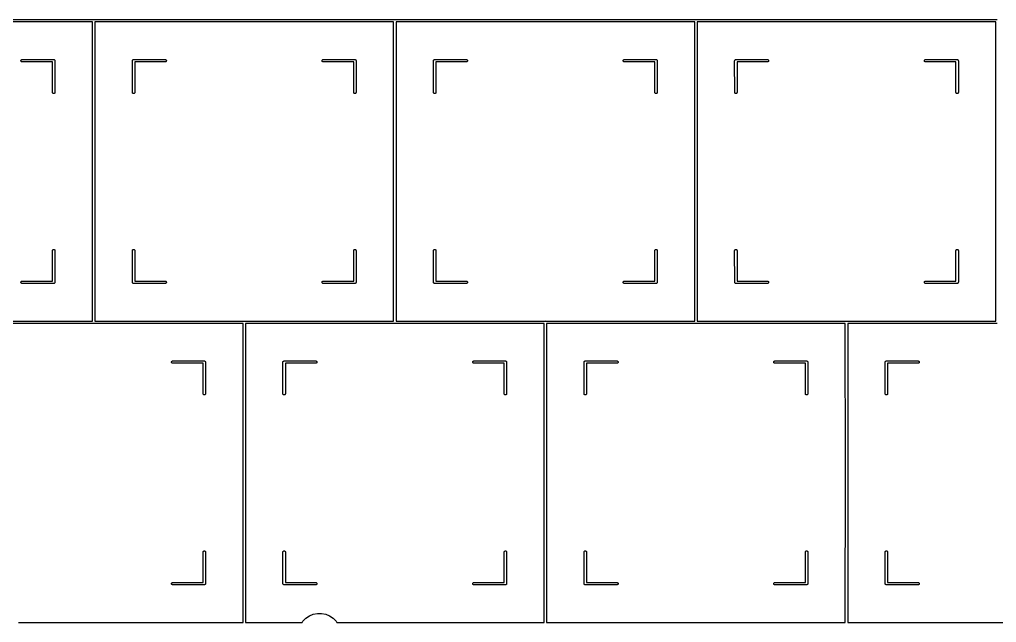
# Model space of a CAD drawing. Extents: x 20 to 332, y -115 to -16.
# Drawn here: x 91.5 to 153.3, y -58 to -19.9 of the extents above; entities that cross this region are included whole.
import ezdxf

# ---------------------------------------------------------------- set-up
doc = ezdxf.new("R2010")
doc.units = 0
doc.layers.add('BLACK', color=7, linetype='CONTINUOUS')

msp = doc.modelspace()

# ---------------------------------------------------------------- linework, layer by layer
at = {"layer": 'BLACK', "linetype": 'CONTINUOUS'}
for p, q in [((77.1562, -19.9217), (96.1988, -19.9217)), ((96.1275, -20.0717), (77.2275, -20.0717)), ((96.1275, -38.9717), (96.1275, -20.0717)), ((96.1988, -19.9217), (96.2025, -19.9213)), ((96.2025, -19.9213), (96.2062, -19.9217)), ((96.2062, -19.9217), (115.249, -19.9217)), ((115.177, -20.0717), (96.2775, -20.0717)), ((96.2775, -20.0717), (96.2775, -38.9717)), ((115.177, -38.9717), (115.177, -20.0717)), ((115.249, -19.9217), (115.252, -19.9213)), ((115.252, -19.9213), (115.256, -19.9217)), ((115.256, -19.9217), (134.299, -19.9217)), ((134.227, -20.0717), (115.328, -20.0717)), ((115.328, -20.0717), (115.328, -38.9717)), ((134.227, -38.9717), (134.227, -20.0717)), ((134.299, -19.9217), (134.302, -19.9213)), ((134.302, -19.9213), (134.306, -19.9217)), ((134.306, -19.9217), (153.349, -19.9217)), ((153.278, -20.0717), (134.377, -20.0717)), ((134.377, -20.0717), (134.377, -38.9717)), ((153.278, -38.9717), (153.278, -20.0717)), ((91.6021, -22.5217), (91.6036, -22.507)), ((91.6036, -22.5364), (91.6021, -22.5217)), ((91.6036, -22.507), (91.6079, -22.4928)), ((91.6079, -22.5505), (91.6036, -22.5364)), ((91.6079, -22.4928), (91.6148, -22.4798)), ((91.6148, -22.5635), (91.6079, -22.5505)), ((91.6148, -22.4798), (91.6242, -22.4684)), ((91.6242, -22.5749), (91.6148, -22.5635)), ((91.6242, -22.4684), (91.6356, -22.459)), ((91.6356, -22.5843), (91.6242, -22.5749)), ((91.6356, -22.459), (91.6487, -22.452)), ((91.6487, -22.5913), (91.6356, -22.5843)), ((91.6487, -22.452), (91.6628, -22.4477)), ((91.6628, -22.5956), (91.6487, -22.5913)), ((91.6628, -22.4477), (91.6738, -22.4467)), ((91.6738, -22.5967), (91.6628, -22.5956)), ((91.6738, -22.4467), (93.6738, -22.4467)), ((93.6025, -22.5967), (91.6738, -22.5967)), ((93.6025, -24.5253), (93.6025, -22.5967)), ((93.6738, -22.4467), (93.6775, -22.4463)), ((93.6775, -22.4463), (93.6812, -22.4467)), ((93.6812, -22.4467), (93.6922, -22.4477)), ((93.6922, -22.4477), (93.7063, -22.452)), ((93.7063, -22.452), (93.7194, -22.459)), ((93.7194, -22.459), (93.7308, -22.4684)), ((93.7308, -22.4684), (93.7402, -22.4798)), ((93.7402, -22.4798), (93.7471, -22.4928)), ((93.7471, -22.4928), (93.7514, -22.507)), ((93.7514, -22.507), (93.7529, -22.5217)), ((93.7529, -22.5217), (93.7525, -22.5253)), ((93.7525, -22.5253), (93.7525, -24.5253)), ((98.6521, -22.5217), (98.6536, -22.507)), ((98.6525, -22.5253), (98.6521, -22.5217)), ((98.6525, -24.5253), (98.6525, -22.5253)), ((98.6536, -22.507), (98.6579, -22.4928)), ((98.6579, -22.4928), (98.6648, -22.4798)), ((98.6648, -22.4798), (98.6742, -22.4684)), ((98.6742, -22.4684), (98.6856, -22.459)), ((98.6856, -22.459), (98.6987, -22.452)), ((98.6987, -22.452), (98.7128, -22.4477)), ((98.7128, -22.4477), (98.7238, -22.4467)), ((98.7238, -22.4467), (98.7275, -22.4463)), ((98.7275, -22.4463), (98.7312, -22.4467)), ((98.7312, -22.4467), (100.731, -22.4467)), ((100.731, -22.5967), (98.8025, -22.5967)), ((98.8025, -22.5967), (98.8025, -24.5253)), ((100.731, -22.4467), (100.742, -22.4477)), ((100.742, -22.5956), (100.731, -22.5967)), ((100.742, -22.4477), (100.756, -22.452)), ((100.756, -22.5913), (100.742, -22.5956)), ((100.756, -22.452), (100.769, -22.459)), ((100.769, -22.5843), (100.756, -22.5913)), ((100.769, -22.459), (100.781, -22.4684)), ((100.781, -22.5749), (100.769, -22.5843)), ((100.781, -22.4684), (100.79, -22.4798)), ((100.79, -22.5635), (100.781, -22.5749)), ((100.79, -22.4798), (100.797, -22.4928)), ((100.797, -22.5505), (100.79, -22.5635)), ((100.797, -22.4928), (100.801, -22.507)), ((100.801, -22.5364), (100.797, -22.5505)), ((100.801, -22.507), (100.803, -22.5217)), ((100.803, -22.5217), (100.801, -22.5364)), ((110.652, -22.5217), (110.654, -22.507)), ((110.654, -22.5364), (110.652, -22.5217)), ((110.654, -22.507), (110.658, -22.4928)), ((110.658, -22.5505), (110.654, -22.5364)), ((110.658, -22.4928), (110.665, -22.4798)), ((110.665, -22.5635), (110.658, -22.5505)), ((110.665, -22.4798), (110.674, -22.4684)), ((110.674, -22.5749), (110.665, -22.5635)), ((110.674, -22.4684), (110.686, -22.459)), ((110.686, -22.5843), (110.674, -22.5749)), ((110.686, -22.459), (110.699, -22.452)), ((110.699, -22.5913), (110.686, -22.5843)), ((110.699, -22.452), (110.713, -22.4477)), ((110.713, -22.5956), (110.699, -22.5913)), ((110.713, -22.4477), (110.724, -22.4467)), ((110.724, -22.5967), (110.713, -22.5956)), ((110.724, -22.4467), (112.724, -22.4467)), ((112.652, -22.5967), (110.724, -22.5967)), ((112.653, -24.5253), (112.652, -22.5967)), ((112.724, -22.4467), (112.727, -22.4463)), ((112.727, -22.4463), (112.731, -22.4467)), ((112.731, -22.4467), (112.742, -22.4477)), ((112.742, -22.4477), (112.756, -22.452)), ((112.756, -22.452), (112.769, -22.459)), ((112.769, -22.459), (112.781, -22.4684)), ((112.781, -22.4684), (112.79, -22.4798)), ((112.79, -22.4798), (112.797, -22.4928)), ((112.797, -22.4928), (112.801, -22.507)), ((112.801, -22.507), (112.803, -22.5217)), ((112.803, -22.5217), (112.802, -22.5253)), ((112.802, -22.5253), (112.802, -24.5253)), ((117.702, -22.5217), (117.704, -22.507)), ((117.703, -22.5253), (117.702, -22.5217)), ((117.703, -24.5253), (117.703, -22.5253)), ((117.704, -22.507), (117.708, -22.4928)), ((117.708, -22.4928), (117.715, -22.4798)), ((117.715, -22.4798), (117.724, -22.4684)), ((117.724, -22.4684), (117.736, -22.459)), ((117.736, -22.459), (117.749, -22.452)), ((117.749, -22.452), (117.763, -22.4477)), ((117.763, -22.4477), (117.774, -22.4467)), ((117.774, -22.4467), (117.777, -22.4463)), ((117.777, -22.4463), (117.781, -22.4467)), ((117.781, -22.4467), (119.781, -22.4467)), ((119.781, -22.5967), (117.852, -22.5967)), ((117.852, -22.5967), (117.852, -24.5253)), ((119.781, -22.4467), (119.792, -22.4477)), ((119.792, -22.5956), (119.781, -22.5967)), ((119.792, -22.4477), (119.806, -22.452)), ((119.806, -22.5913), (119.792, -22.5956)), ((119.806, -22.452), (119.819, -22.459)), ((119.819, -22.5843), (119.806, -22.5913)), ((119.819, -22.459), (119.831, -22.4684)), ((119.831, -22.5749), (119.819, -22.5843)), ((119.831, -22.4684), (119.84, -22.4798)), ((119.84, -22.5635), (119.831, -22.5749)), ((119.84, -22.4798), (119.847, -22.4928)), ((119.847, -22.5505), (119.84, -22.5635)), ((119.847, -22.4928), (119.851, -22.507)), ((119.851, -22.5364), (119.847, -22.5505)), ((119.851, -22.507), (119.853, -22.5217)), ((119.853, -22.5217), (119.851, -22.5364)), ((129.702, -22.5217), (129.704, -22.507)), ((129.704, -22.5364), (129.702, -22.5217)), ((129.704, -22.507), (129.708, -22.4928)), ((129.708, -22.5505), (129.704, -22.5364)), ((129.708, -22.4928), (129.715, -22.4798)), ((129.715, -22.5635), (129.708, -22.5505)), ((129.715, -22.4798), (129.724, -22.4684)), ((129.724, -22.5749), (129.715, -22.5635)), ((129.724, -22.4684), (129.736, -22.459)), ((129.736, -22.5843), (129.724, -22.5749)), ((129.736, -22.459), (129.749, -22.452)), ((129.749, -22.5913), (129.736, -22.5843)), ((129.749, -22.452), (129.763, -22.4477)), ((129.763, -22.5956), (129.749, -22.5913)), ((129.763, -22.4477), (129.774, -22.4467)), ((129.774, -22.5967), (129.763, -22.5956)), ((129.774, -22.4467), (131.774, -22.4467)), ((131.702, -22.5967), (129.774, -22.5967)), ((131.703, -24.5253), (131.702, -22.5967)), ((131.774, -22.4467), (131.778, -22.4463)), ((131.778, -22.4463), (131.781, -22.4467)), ((131.781, -22.4467), (131.792, -22.4477)), ((131.792, -22.4477), (131.806, -22.452)), ((131.806, -22.452), (131.819, -22.459)), ((131.819, -22.459), (131.831, -22.4684)), ((131.831, -22.4684), (131.84, -22.4798)), ((131.84, -22.4798), (131.847, -22.4928)), ((131.847, -22.4928), (131.851, -22.507)), ((131.851, -22.507), (131.853, -22.5217)), ((131.853, -22.5217), (131.852, -22.5253)), ((131.852, -22.5253), (131.852, -24.5253)), ((136.752, -22.5217), (136.754, -22.507)), ((136.752, -22.5253), (136.752, -22.5217)), ((136.753, -24.5253), (136.752, -22.5253)), ((136.754, -22.507), (136.758, -22.4928)), ((136.758, -22.4928), (136.765, -22.4798)), ((136.765, -22.4798), (136.774, -22.4684)), ((136.774, -22.4684), (136.786, -22.459)), ((136.786, -22.459), (136.799, -22.452)), ((136.799, -22.452), (136.813, -22.4477)), ((136.813, -22.4477), (136.824, -22.4467)), ((136.824, -22.4467), (136.827, -22.4463)), ((136.827, -22.4463), (136.831, -22.4467)), ((136.831, -22.4467), (138.831, -22.4467)), ((138.831, -22.5967), (136.903, -22.5967)), ((136.903, -22.5967), (136.903, -24.5253)), ((138.831, -22.4467), (138.842, -22.4477)), ((138.842, -22.5956), (138.831, -22.5967)), ((138.842, -22.4477), (138.856, -22.452)), ((138.856, -22.5913), (138.842, -22.5956)), ((138.856, -22.452), (138.869, -22.459)), ((138.869, -22.5843), (138.856, -22.5913)), ((138.869, -22.459), (138.881, -22.4684)), ((138.881, -22.5749), (138.869, -22.5843)), ((138.881, -22.4684), (138.89, -22.4798)), ((138.89, -22.5635), (138.881, -22.5749)), ((138.89, -22.4798), (138.897, -22.4928)), ((138.897, -22.5505), (138.89, -22.5635)), ((138.897, -22.4928), (138.901, -22.507)), ((138.901, -22.5364), (138.897, -22.5505)), ((138.901, -22.507), (138.903, -22.5217)), ((138.903, -22.5217), (138.901, -22.5364)), ((148.752, -22.5217), (148.754, -22.507)), ((148.754, -22.5364), (148.752, -22.5217)), ((148.754, -22.507), (148.758, -22.4928)), ((148.758, -22.5505), (148.754, -22.5364)), ((148.758, -22.4928), (148.765, -22.4798)), ((148.765, -22.5635), (148.758, -22.5505)), ((148.765, -22.4798), (148.774, -22.4684)), ((148.774, -22.5749), (148.765, -22.5635)), ((148.774, -22.4684), (148.786, -22.459)), ((148.786, -22.5843), (148.774, -22.5749)), ((148.786, -22.459), (148.799, -22.452)), ((148.799, -22.5913), (148.786, -22.5843)), ((148.799, -22.452), (148.813, -22.4477)), ((148.813, -22.5956), (148.799, -22.5913)), ((148.813, -22.4477), (148.824, -22.4467)), ((148.824, -22.5967), (148.813, -22.5956)), ((148.824, -22.4467), (150.824, -22.4467)), ((150.752, -22.5967), (148.824, -22.5967)), ((150.753, -24.5253), (150.752, -22.5967)), ((150.824, -22.4467), (150.827, -22.4463)), ((150.827, -22.4463), (150.831, -22.4467)), ((150.831, -22.4467), (150.842, -22.4477)), ((150.842, -22.4477), (150.856, -22.452)), ((150.856, -22.452), (150.869, -22.459)), ((150.869, -22.459), (150.881, -22.4684)), ((150.881, -22.4684), (150.89, -22.4798)), ((150.89, -22.4798), (150.897, -22.4928)), ((150.897, -22.4928), (150.901, -22.507)), ((150.901, -22.507), (150.903, -22.5217)), ((150.903, -22.5217), (150.903, -22.5253)), ((150.903, -22.5253), (150.903, -24.5253)), ((93.6036, -24.5364), (93.6025, -24.5253)), ((93.6079, -24.5505), (93.6036, -24.5364)), ((93.6148, -24.5635), (93.6079, -24.5505)), ((93.6242, -24.5749), (93.6148, -24.5635)), ((93.6356, -24.5843), (93.6242, -24.5749)), ((93.6487, -24.5913), (93.6356, -24.5843)), ((93.6628, -24.5956), (93.6487, -24.5913)), ((93.6775, -24.597), (93.6628, -24.5956)), ((93.6922, -24.5956), (93.6775, -24.597)), ((93.7063, -24.5913), (93.6922, -24.5956)), ((93.7194, -24.5843), (93.7063, -24.5913)), ((93.7308, -24.5749), (93.7194, -24.5843)), ((93.7402, -24.5635), (93.7308, -24.5749)), ((93.7471, -24.5505), (93.7402, -24.5635)), ((93.7514, -24.5364), (93.7471, -24.5505)), ((93.7525, -24.5253), (93.7514, -24.5364)), ((98.6536, -24.5364), (98.6525, -24.5253)), ((98.6579, -24.5505), (98.6536, -24.5364)), ((98.6648, -24.5635), (98.6579, -24.5505)), ((98.6742, -24.5749), (98.6648, -24.5635)), ((98.6856, -24.5843), (98.6742, -24.5749)), ((98.6987, -24.5913), (98.6856, -24.5843)), ((98.7128, -24.5956), (98.6987, -24.5913)), ((98.7275, -24.597), (98.7128, -24.5956)), ((98.7422, -24.5956), (98.7275, -24.597)), ((98.7563, -24.5913), (98.7422, -24.5956)), ((98.7694, -24.5843), (98.7563, -24.5913)), ((98.7808, -24.5749), (98.7694, -24.5843)), ((98.7902, -24.5635), (98.7808, -24.5749)), ((98.7971, -24.5505), (98.7902, -24.5635)), ((98.8014, -24.5364), (98.7971, -24.5505)), ((98.8025, -24.5253), (98.8014, -24.5364)), ((112.654, -24.5364), (112.653, -24.5253)), ((112.658, -24.5505), (112.654, -24.5364)), ((112.665, -24.5635), (112.658, -24.5505)), ((112.674, -24.5749), (112.665, -24.5635)), ((112.686, -24.5843), (112.674, -24.5749)), ((112.699, -24.5913), (112.686, -24.5843)), ((112.713, -24.5956), (112.699, -24.5913)), ((112.727, -24.597), (112.713, -24.5956)), ((112.742, -24.5956), (112.727, -24.597)), ((112.756, -24.5913), (112.742, -24.5956)), ((112.769, -24.5843), (112.756, -24.5913)), ((112.781, -24.5749), (112.769, -24.5843)), ((112.79, -24.5635), (112.781, -24.5749)), ((112.797, -24.5505), (112.79, -24.5635)), ((112.801, -24.5364), (112.797, -24.5505)), ((112.802, -24.5253), (112.801, -24.5364)), ((117.704, -24.5364), (117.703, -24.5253)), ((117.708, -24.5505), (117.704, -24.5364)), ((117.715, -24.5635), (117.708, -24.5505)), ((117.724, -24.5749), (117.715, -24.5635)), ((117.736, -24.5843), (117.724, -24.5749)), ((117.749, -24.5913), (117.736, -24.5843)), ((117.763, -24.5956), (117.749, -24.5913)), ((117.777, -24.597), (117.763, -24.5956)), ((117.792, -24.5956), (117.777, -24.597)), ((117.806, -24.5913), (117.792, -24.5956)), ((117.819, -24.5843), (117.806, -24.5913)), ((117.831, -24.5749), (117.819, -24.5843)), ((117.84, -24.5635), (117.831, -24.5749)), ((117.847, -24.5505), (117.84, -24.5635)), ((117.851, -24.5364), (117.847, -24.5505)), ((117.852, -24.5253), (117.851, -24.5364)), ((131.704, -24.5364), (131.703, -24.5253)), ((131.708, -24.5505), (131.704, -24.5364)), ((131.715, -24.5635), (131.708, -24.5505)), ((131.724, -24.5749), (131.715, -24.5635)), ((131.736, -24.5843), (131.724, -24.5749)), ((131.749, -24.5913), (131.736, -24.5843)), ((131.763, -24.5956), (131.749, -24.5913)), ((131.778, -24.597), (131.763, -24.5956)), ((131.792, -24.5956), (131.778, -24.597)), ((131.806, -24.5913), (131.792, -24.5956)), ((131.819, -24.5843), (131.806, -24.5913)), ((131.831, -24.5749), (131.819, -24.5843)), ((131.84, -24.5635), (131.831, -24.5749)), ((131.847, -24.5505), (131.84, -24.5635)), ((131.851, -24.5364), (131.847, -24.5505)), ((131.852, -24.5253), (131.851, -24.5364)), ((136.754, -24.5364), (136.753, -24.5253)), ((136.758, -24.5505), (136.754, -24.5364)), ((136.765, -24.5635), (136.758, -24.5505)), ((136.774, -24.5749), (136.765, -24.5635)), ((136.786, -24.5843), (136.774, -24.5749)), ((136.799, -24.5913), (136.786, -24.5843)), ((136.813, -24.5956), (136.799, -24.5913)), ((136.827, -24.597), (136.813, -24.5956)), ((136.842, -24.5956), (136.827, -24.597)), ((136.856, -24.5913), (136.842, -24.5956)), ((136.869, -24.5843), (136.856, -24.5913)), ((136.881, -24.5749), (136.869, -24.5843)), ((136.89, -24.5635), (136.881, -24.5749)), ((136.897, -24.5505), (136.89, -24.5635)), ((136.901, -24.5364), (136.897, -24.5505)), ((136.903, -24.5253), (136.901, -24.5364)), ((150.754, -24.5364), (150.753, -24.5253)), ((150.758, -24.5505), (150.754, -24.5364)), ((150.765, -24.5635), (150.758, -24.5505)), ((150.774, -24.5749), (150.765, -24.5635)), ((150.786, -24.5843), (150.774, -24.5749)), ((150.799, -24.5913), (150.786, -24.5843)), ((150.813, -24.5956), (150.799, -24.5913)), ((150.827, -24.597), (150.813, -24.5956)), ((150.842, -24.5956), (150.827, -24.597)), ((150.856, -24.5913), (150.842, -24.5956)), ((150.869, -24.5843), (150.856, -24.5913)), ((150.881, -24.5749), (150.869, -24.5843)), ((150.89, -24.5635), (150.881, -24.5749)), ((150.897, -24.5505), (150.89, -24.5635)), ((150.901, -24.5364), (150.897, -24.5505)), ((150.903, -24.5253), (150.901, -24.5364)), ((93.6025, -34.518), (93.6036, -34.507)), ((93.6025, -36.4467), (93.6025, -34.518)), ((93.6036, -34.507), (93.6079, -34.4928)), ((93.6079, -34.4928), (93.6148, -34.4798)), ((93.6148, -34.4798), (93.6242, -34.4684)), ((93.6242, -34.4684), (93.6356, -34.459)), ((93.6356, -34.459), (93.6487, -34.452)), ((93.6487, -34.452), (93.6628, -34.4477)), ((93.6628, -34.4477), (93.6775, -34.4463)), ((93.6775, -34.4463), (93.6922, -34.4477)), ((93.6922, -34.4477), (93.7063, -34.452)), ((93.7063, -34.452), (93.7194, -34.459)), ((93.7194, -34.459), (93.7308, -34.4684)), ((93.7308, -34.4684), (93.7402, -34.4798)), ((93.7402, -34.4798), (93.7471, -34.4928)), ((93.7471, -34.4928), (93.7514, -34.507)), ((93.7514, -34.507), (93.7525, -34.518)), ((93.7525, -34.518), (93.7525, -36.518)), ((98.6525, -34.518), (98.6536, -34.507)), ((98.6525, -36.518), (98.6525, -34.518)), ((98.6536, -34.507), (98.6579, -34.4928)), ((98.6579, -34.4928), (98.6648, -34.4798)), ((98.6648, -34.4798), (98.6742, -34.4684)), ((98.6742, -34.4684), (98.6856, -34.459)), ((98.6856, -34.459), (98.6987, -34.452)), ((98.6987, -34.452), (98.7128, -34.4477)), ((98.7128, -34.4477), (98.7275, -34.4463)), ((98.7275, -34.4463), (98.7422, -34.4477)), ((98.7422, -34.4477), (98.7563, -34.452)), ((98.7563, -34.452), (98.7694, -34.459)), ((98.7694, -34.459), (98.7808, -34.4684)), ((98.7808, -34.4684), (98.7902, -34.4798)), ((98.7902, -34.4798), (98.7971, -34.4928)), ((98.7971, -34.4928), (98.8014, -34.507)), ((98.8014, -34.507), (98.8025, -34.518)), ((98.8025, -34.518), (98.8025, -36.4467)), ((112.652, -36.4467), (112.653, -34.518)), ((112.653, -34.518), (112.654, -34.507)), ((112.654, -34.507), (112.658, -34.4928)), ((112.658, -34.4928), (112.665, -34.4798)), ((112.665, -34.4798), (112.674, -34.4684)), ((112.674, -34.4684), (112.686, -34.459)), ((112.686, -34.459), (112.699, -34.452)), ((112.699, -34.452), (112.713, -34.4477)), ((112.713, -34.4477), (112.727, -34.4463)), ((112.727, -34.4463), (112.742, -34.4477)), ((112.742, -34.4477), (112.756, -34.452)), ((112.756, -34.452), (112.769, -34.459)), ((112.769, -34.459), (112.781, -34.4684)), ((112.781, -34.4684), (112.79, -34.4798)), ((112.79, -34.4798), (112.797, -34.4928)), ((112.797, -34.4928), (112.801, -34.507)), ((112.801, -34.507), (112.802, -34.518)), ((112.802, -34.518), (112.802, -36.518)), ((117.703, -34.518), (117.704, -34.507)), ((117.703, -36.518), (117.703, -34.518)), ((117.704, -34.507), (117.708, -34.4928)), ((117.708, -34.4928), (117.715, -34.4798)), ((117.715, -34.4798), (117.724, -34.4684)), ((117.724, -34.4684), (117.736, -34.459)), ((117.736, -34.459), (117.749, -34.452)), ((117.749, -34.452), (117.763, -34.4477)), ((117.763, -34.4477), (117.777, -34.4463)), ((117.777, -34.4463), (117.792, -34.4477)), ((117.792, -34.4477), (117.806, -34.452)), ((117.806, -34.452), (117.819, -34.459)), ((117.819, -34.459), (117.831, -34.4684)), ((117.831, -34.4684), (117.84, -34.4798)), ((117.84, -34.4798), (117.847, -34.4928)), ((117.847, -34.4928), (117.851, -34.507)), ((117.851, -34.507), (117.852, -34.518)), ((117.852, -34.518), (117.852, -36.4467)), ((131.702, -36.4467), (131.703, -34.518)), ((131.703, -34.518), (131.704, -34.507)), ((131.704, -34.507), (131.708, -34.4928)), ((131.708, -34.4928), (131.715, -34.4798)), ((131.715, -34.4798), (131.724, -34.4684)), ((131.724, -34.4684), (131.736, -34.459)), ((131.736, -34.459), (131.749, -34.452)), ((131.749, -34.452), (131.763, -34.4477)), ((131.763, -34.4477), (131.778, -34.4463)), ((131.778, -34.4463), (131.792, -34.4477)), ((131.792, -34.4477), (131.806, -34.452)), ((131.806, -34.452), (131.819, -34.459)), ((131.819, -34.459), (131.831, -34.4684)), ((131.831, -34.4684), (131.84, -34.4798)), ((131.84, -34.4798), (131.847, -34.4928)), ((131.847, -34.4928), (131.851, -34.507)), ((131.851, -34.507), (131.852, -34.518)), ((131.852, -34.518), (131.852, -36.518)), ((136.752, -34.518), (136.754, -34.507)), ((136.753, -36.518), (136.752, -34.518)), ((136.754, -34.507), (136.758, -34.4928)), ((136.758, -34.4928), (136.765, -34.4798)), ((136.765, -34.4798), (136.774, -34.4684)), ((136.774, -34.4684), (136.786, -34.459)), ((136.786, -34.459), (136.799, -34.452)), ((136.799, -34.452), (136.813, -34.4477)), ((136.813, -34.4477), (136.827, -34.4463)), ((136.827, -34.4463), (136.842, -34.4477)), ((136.842, -34.4477), (136.856, -34.452)), ((136.856, -34.452), (136.869, -34.459)), ((136.869, -34.459), (136.881, -34.4684)), ((136.881, -34.4684), (136.89, -34.4798)), ((136.89, -34.4798), (136.897, -34.4928)), ((136.897, -34.4928), (136.901, -34.507)), ((136.901, -34.507), (136.903, -34.518)), ((136.903, -34.518), (136.903, -36.4467)), ((150.752, -36.4467), (150.753, -34.518)), ((150.753, -34.518), (150.754, -34.507)), ((150.754, -34.507), (150.758, -34.4928)), ((150.758, -34.4928), (150.765, -34.4798)), ((150.765, -34.4798), (150.774, -34.4684)), ((150.774, -34.4684), (150.786, -34.459)), ((150.786, -34.459), (150.799, -34.452)), ((150.799, -34.452), (150.813, -34.4477)), ((150.813, -34.4477), (150.827, -34.4463)), ((150.827, -34.4463), (150.842, -34.4477)), ((150.842, -34.4477), (150.856, -34.452)), ((150.856, -34.452), (150.869, -34.459)), ((150.869, -34.459), (150.881, -34.4684)), ((150.881, -34.4684), (150.89, -34.4798)), ((150.89, -34.4798), (150.897, -34.4928)), ((150.897, -34.4928), (150.901, -34.507)), ((150.901, -34.507), (150.903, -34.518)), ((150.903, -34.518), (150.903, -36.518)), ((91.6242, -36.4684), (91.6356, -36.459)), ((91.6356, -36.459), (91.6487, -36.452)), ((91.6487, -36.452), (91.6628, -36.4477)), ((91.6628, -36.4477), (91.6738, -36.4467)), ((91.6738, -36.4467), (93.6025, -36.4467)), ((98.8025, -36.4467), (100.731, -36.4467)), ((100.731, -36.4467), (100.742, -36.4477)), ((100.742, -36.4477), (100.756, -36.452)), ((100.756, -36.452), (100.769, -36.459)), ((100.769, -36.459), (100.781, -36.4684)), ((110.674, -36.4684), (110.686, -36.459)), ((110.686, -36.459), (110.699, -36.452)), ((110.699, -36.452), (110.713, -36.4477)), ((110.713, -36.4477), (110.724, -36.4467)), ((110.724, -36.4467), (112.652, -36.4467)), ((117.852, -36.4467), (119.781, -36.4467)), ((119.781, -36.4467), (119.792, -36.4477)), ((119.792, -36.4477), (119.806, -36.452)), ((119.806, -36.452), (119.819, -36.459)), ((119.819, -36.459), (119.831, -36.4684)), ((129.724, -36.4684), (129.736, -36.459)), ((129.736, -36.459), (129.749, -36.452)), ((129.749, -36.452), (129.763, -36.4477)), ((129.763, -36.4477), (129.774, -36.4467)), ((129.774, -36.4467), (131.702, -36.4467)), ((136.903, -36.4467), (138.831, -36.4467)), ((138.831, -36.4467), (138.842, -36.4477)), ((138.842, -36.4477), (138.856, -36.452)), ((138.856, -36.452), (138.869, -36.459)), ((138.869, -36.459), (138.881, -36.4684)), ((148.774, -36.4684), (148.786, -36.459)), ((148.786, -36.459), (148.799, -36.452)), ((148.799, -36.452), (148.813, -36.4477)), ((148.813, -36.4477), (148.824, -36.4467)), ((148.824, -36.4467), (150.752, -36.4467)), ((91.6021, -36.5217), (91.6036, -36.507)), ((91.6036, -36.5364), (91.6021, -36.5217)), ((91.6036, -36.507), (91.6079, -36.4928)), ((91.6079, -36.5505), (91.6036, -36.5364)), ((91.6079, -36.4928), (91.6148, -36.4798)), ((91.6148, -36.5635), (91.6079, -36.5505)), ((91.6148, -36.4798), (91.6242, -36.4684)), ((91.6242, -36.5749), (91.6148, -36.5635)), ((91.6356, -36.5843), (91.6242, -36.5749)), ((91.6487, -36.5913), (91.6356, -36.5843)), ((91.6628, -36.5956), (91.6487, -36.5913)), ((91.6738, -36.5967), (91.6628, -36.5956)), ((93.6738, -36.5967), (91.6738, -36.5967)), ((93.6775, -36.597), (93.6738, -36.5967)), ((93.6812, -36.5967), (93.6775, -36.597)), ((93.6922, -36.5956), (93.6812, -36.5967)), ((93.7063, -36.5913), (93.6922, -36.5956)), ((93.7194, -36.5843), (93.7063, -36.5913)), ((93.7308, -36.5749), (93.7194, -36.5843)), ((93.7402, -36.5635), (93.7308, -36.5749)), ((93.7471, -36.5505), (93.7402, -36.5635)), ((93.7514, -36.5364), (93.7471, -36.5505)), ((93.7529, -36.5217), (93.7514, -36.5364)), ((93.7525, -36.518), (93.7529, -36.5217)), ((98.6521, -36.5217), (98.6525, -36.518)), ((98.6536, -36.5364), (98.6521, -36.5217)), ((98.6579, -36.5505), (98.6536, -36.5364)), ((98.6648, -36.5635), (98.6579, -36.5505)), ((98.6742, -36.5749), (98.6648, -36.5635)), ((98.6856, -36.5843), (98.6742, -36.5749)), ((98.6987, -36.5913), (98.6856, -36.5843)), ((98.7128, -36.5956), (98.6987, -36.5913)), ((98.7238, -36.5967), (98.7128, -36.5956)), ((98.7275, -36.597), (98.7238, -36.5967)), ((98.7312, -36.5967), (98.7275, -36.597)), ((100.731, -36.5967), (98.7312, -36.5967)), ((100.742, -36.5956), (100.731, -36.5967)), ((100.756, -36.5913), (100.742, -36.5956)), ((100.769, -36.5843), (100.756, -36.5913)), ((100.781, -36.5749), (100.769, -36.5843)), ((100.781, -36.4684), (100.79, -36.4798)), ((100.79, -36.5635), (100.781, -36.5749)), ((100.79, -36.4798), (100.797, -36.4928)), ((100.797, -36.5505), (100.79, -36.5635)), ((100.797, -36.4928), (100.801, -36.507)), ((100.801, -36.5364), (100.797, -36.5505)), ((100.801, -36.507), (100.803, -36.5217)), ((100.803, -36.5217), (100.801, -36.5364)), ((110.652, -36.5217), (110.654, -36.507)), ((110.654, -36.5364), (110.652, -36.5217)), ((110.654, -36.507), (110.658, -36.4928)), ((110.658, -36.5505), (110.654, -36.5364)), ((110.658, -36.4928), (110.665, -36.4798)), ((110.665, -36.5635), (110.658, -36.5505)), ((110.665, -36.4798), (110.674, -36.4684)), ((110.674, -36.5749), (110.665, -36.5635)), ((110.686, -36.5843), (110.674, -36.5749)), ((110.699, -36.5913), (110.686, -36.5843)), ((110.713, -36.5956), (110.699, -36.5913)), ((110.724, -36.5967), (110.713, -36.5956)), ((112.724, -36.5967), (110.724, -36.5967)), ((112.727, -36.597), (112.724, -36.5967)), ((112.731, -36.5967), (112.727, -36.597)), ((112.742, -36.5956), (112.731, -36.5967)), ((112.756, -36.5913), (112.742, -36.5956)), ((112.769, -36.5843), (112.756, -36.5913)), ((112.781, -36.5749), (112.769, -36.5843)), ((112.79, -36.5635), (112.781, -36.5749)), ((112.797, -36.5505), (112.79, -36.5635)), ((112.801, -36.5364), (112.797, -36.5505)), ((112.803, -36.5217), (112.801, -36.5364)), ((112.802, -36.518), (112.803, -36.5217)), ((117.702, -36.5217), (117.703, -36.518)), ((117.704, -36.5364), (117.702, -36.5217)), ((117.708, -36.5505), (117.704, -36.5364)), ((117.715, -36.5635), (117.708, -36.5505)), ((117.724, -36.5749), (117.715, -36.5635)), ((117.736, -36.5843), (117.724, -36.5749)), ((117.749, -36.5913), (117.736, -36.5843)), ((117.763, -36.5956), (117.749, -36.5913)), ((117.774, -36.5967), (117.763, -36.5956)), ((117.777, -36.597), (117.774, -36.5967)), ((117.781, -36.5967), (117.777, -36.597)), ((119.781, -36.5967), (117.781, -36.5967)), ((119.792, -36.5956), (119.781, -36.5967)), ((119.806, -36.5913), (119.792, -36.5956)), ((119.819, -36.5843), (119.806, -36.5913)), ((119.831, -36.5749), (119.819, -36.5843)), ((119.831, -36.4684), (119.84, -36.4798)), ((119.84, -36.5635), (119.831, -36.5749)), ((119.84, -36.4798), (119.847, -36.4928)), ((119.847, -36.5505), (119.84, -36.5635)), ((119.847, -36.4928), (119.851, -36.507)), ((119.851, -36.5364), (119.847, -36.5505)), ((119.851, -36.507), (119.853, -36.5217)), ((119.853, -36.5217), (119.851, -36.5364)), ((129.702, -36.5217), (129.704, -36.507)), ((129.704, -36.5364), (129.702, -36.5217)), ((129.704, -36.507), (129.708, -36.4928)), ((129.708, -36.5505), (129.704, -36.5364)), ((129.708, -36.4928), (129.715, -36.4798)), ((129.715, -36.5635), (129.708, -36.5505)), ((129.715, -36.4798), (129.724, -36.4684)), ((129.724, -36.5749), (129.715, -36.5635)), ((129.736, -36.5843), (129.724, -36.5749)), ((129.749, -36.5913), (129.736, -36.5843)), ((129.763, -36.5956), (129.749, -36.5913)), ((129.774, -36.5967), (129.763, -36.5956)), ((131.774, -36.5967), (129.774, -36.5967)), ((131.778, -36.597), (131.774, -36.5967)), ((131.781, -36.5967), (131.778, -36.597)), ((131.792, -36.5956), (131.781, -36.5967)), ((131.806, -36.5913), (131.792, -36.5956)), ((131.819, -36.5843), (131.806, -36.5913)), ((131.831, -36.5749), (131.819, -36.5843)), ((131.84, -36.5635), (131.831, -36.5749)), ((131.847, -36.5505), (131.84, -36.5635)), ((131.851, -36.5364), (131.847, -36.5505)), ((131.853, -36.5217), (131.851, -36.5364)), ((131.852, -36.518), (131.853, -36.5217)), ((136.752, -36.5217), (136.753, -36.518)), ((136.754, -36.5364), (136.752, -36.5217)), ((136.758, -36.5505), (136.754, -36.5364)), ((136.765, -36.5635), (136.758, -36.5505)), ((136.774, -36.5749), (136.765, -36.5635)), ((136.786, -36.5843), (136.774, -36.5749)), ((136.799, -36.5913), (136.786, -36.5843)), ((136.813, -36.5956), (136.799, -36.5913)), ((136.824, -36.5967), (136.813, -36.5956)), ((136.827, -36.597), (136.824, -36.5967)), ((136.831, -36.5967), (136.827, -36.597)), ((138.831, -36.5967), (136.831, -36.5967)), ((138.842, -36.5956), (138.831, -36.5967)), ((138.856, -36.5913), (138.842, -36.5956)), ((138.869, -36.5843), (138.856, -36.5913)), ((138.881, -36.5749), (138.869, -36.5843)), ((138.881, -36.4684), (138.89, -36.4798)), ((138.89, -36.5635), (138.881, -36.5749)), ((138.89, -36.4798), (138.897, -36.4928)), ((138.897, -36.5505), (138.89, -36.5635)), ((138.897, -36.4928), (138.901, -36.507)), ((138.901, -36.5364), (138.897, -36.5505)), ((138.901, -36.507), (138.903, -36.5217)), ((138.903, -36.5217), (138.901, -36.5364)), ((148.752, -36.5217), (148.754, -36.507)), ((148.754, -36.5364), (148.752, -36.5217)), ((148.754, -36.507), (148.758, -36.4928)), ((148.758, -36.5505), (148.754, -36.5364)), ((148.758, -36.4928), (148.765, -36.4798)), ((148.765, -36.5635), (148.758, -36.5505)), ((148.765, -36.4798), (148.774, -36.4684)), ((148.774, -36.5749), (148.765, -36.5635)), ((148.786, -36.5843), (148.774, -36.5749)), ((148.799, -36.5913), (148.786, -36.5843)), ((148.813, -36.5956), (148.799, -36.5913)), ((148.824, -36.5967), (148.813, -36.5956)), ((150.824, -36.5967), (148.824, -36.5967)), ((150.827, -36.597), (150.824, -36.5967)), ((150.831, -36.5967), (150.827, -36.597)), ((150.842, -36.5956), (150.831, -36.5967)), ((150.856, -36.5913), (150.842, -36.5956)), ((150.869, -36.5843), (150.856, -36.5913)), ((150.881, -36.5749), (150.869, -36.5843)), ((150.89, -36.5635), (150.881, -36.5749)), ((150.897, -36.5505), (150.89, -36.5635)), ((150.901, -36.5364), (150.897, -36.5505)), ((150.903, -36.5217), (150.901, -36.5364)), ((150.903, -36.518), (150.903, -36.5217)), ((86.6812, -38.9717), (96.1275, -38.9717)), ((96.1988, -39.1217), (86.7525, -39.1217)), ((96.2025, -39.122), (96.1988, -39.1217)), ((96.2062, -39.1217), (96.2025, -39.122)), ((105.652, -39.1217), (96.2062, -39.1217)), ((96.2775, -38.9717), (105.724, -38.9717)), ((105.652, -58.0217), (105.652, -39.1217)), ((105.724, -38.9717), (105.727, -38.9713)), ((105.727, -38.9713), (105.731, -38.9717)), ((105.731, -38.9717), (115.177, -38.9717)), ((115.249, -39.1217), (105.802, -39.1217)), ((105.802, -39.1217), (105.802, -58.0217)), ((115.252, -39.122), (115.249, -39.1217)), ((115.256, -39.1217), (115.252, -39.122)), ((124.703, -39.1217), (115.256, -39.1217)), ((115.328, -38.9717), (124.774, -38.9717)), ((124.703, -58.0217), (124.703, -39.1217)), ((124.774, -38.9717), (124.777, -38.9713)), ((124.777, -38.9713), (124.781, -38.9717)), ((124.781, -38.9717), (134.227, -38.9717)), ((134.299, -39.1217), (124.852, -39.1217)), ((124.852, -39.1217), (124.852, -58.0217)), ((134.302, -39.122), (134.299, -39.1217)), ((134.306, -39.1217), (134.302, -39.122)), ((143.752, -39.1217), (134.306, -39.1217)), ((134.377, -38.9717), (143.824, -38.9717)), ((143.753, -48.5717), (143.752, -39.1217)), ((143.824, -38.9717), (143.827, -38.9713)), ((143.827, -38.9713), (143.831, -38.9717)), ((143.831, -38.9717), (153.278, -38.9717)), ((153.349, -39.1217), (143.903, -39.1217)), ((143.903, -39.1217), (143.903, -58.0217)), ((101.127, -41.5717), (101.129, -41.557)), ((101.129, -41.5864), (101.127, -41.5717)), ((101.129, -41.557), (101.133, -41.5428)), ((101.133, -41.6005), (101.129, -41.5864)), ((101.133, -41.5428), (101.14, -41.5298)), ((101.14, -41.6135), (101.133, -41.6005)), ((101.14, -41.5298), (101.149, -41.5184)), ((101.149, -41.6249), (101.14, -41.6135)), ((101.149, -41.5184), (101.161, -41.509)), ((101.161, -41.6343), (101.149, -41.6249)), ((101.161, -41.509), (101.174, -41.502)), ((101.174, -41.6413), (101.161, -41.6343)), ((101.174, -41.502), (101.188, -41.4977)), ((101.188, -41.6456), (101.174, -41.6413)), ((101.188, -41.4977), (101.199, -41.4967)), ((101.199, -41.6467), (101.188, -41.6456)), ((101.199, -41.4967), (103.199, -41.4967)), ((103.127, -41.6467), (101.199, -41.6467)), ((103.128, -43.5753), (103.127, -41.6467)), ((103.199, -41.4967), (103.203, -41.4963)), ((103.203, -41.4963), (103.206, -41.4967)), ((103.206, -41.4967), (103.217, -41.4977)), ((103.217, -41.4977), (103.231, -41.502)), ((103.231, -41.502), (103.244, -41.509)), ((103.244, -41.509), (103.256, -41.5184)), ((103.256, -41.5184), (103.265, -41.5298)), ((103.265, -41.5298), (103.272, -41.5428)), ((103.272, -41.5428), (103.276, -41.557)), ((103.276, -41.557), (103.278, -41.5717)), ((103.278, -41.5717), (103.277, -41.5753)), ((103.277, -41.5753), (103.277, -43.5753)), ((108.177, -41.5717), (108.179, -41.557)), ((108.177, -41.5753), (108.177, -41.5717)), ((108.178, -43.5753), (108.177, -41.5753)), ((108.179, -41.557), (108.183, -41.5428)), ((108.183, -41.5428), (108.19, -41.5298)), ((108.19, -41.5298), (108.199, -41.5184)), ((108.199, -41.5184), (108.211, -41.509)), ((108.211, -41.509), (108.224, -41.502)), ((108.224, -41.502), (108.238, -41.4977)), ((108.238, -41.4977), (108.249, -41.4967)), ((108.249, -41.4967), (108.252, -41.4963)), ((108.252, -41.4963), (108.256, -41.4967)), ((108.256, -41.4967), (110.256, -41.4967)), ((110.256, -41.6467), (108.328, -41.6467)), ((108.328, -41.6467), (108.328, -43.5753)), ((110.256, -41.4967), (110.267, -41.4977)), ((110.267, -41.6456), (110.256, -41.6467)), ((110.267, -41.4977), (110.281, -41.502)), ((110.281, -41.6413), (110.267, -41.6456)), ((110.281, -41.502), (110.294, -41.509)), ((110.294, -41.6343), (110.281, -41.6413)), ((110.294, -41.509), (110.306, -41.5184)), ((110.306, -41.6249), (110.294, -41.6343)), ((110.306, -41.5184), (110.315, -41.5298)), ((110.315, -41.6135), (110.306, -41.6249)), ((110.315, -41.5298), (110.322, -41.5428)), ((110.322, -41.6005), (110.315, -41.6135)), ((110.322, -41.5428), (110.326, -41.557)), ((110.326, -41.5864), (110.322, -41.6005)), ((110.326, -41.557), (110.328, -41.5717)), ((110.328, -41.5717), (110.326, -41.5864)), ((120.177, -41.5717), (120.179, -41.557)), ((120.179, -41.5864), (120.177, -41.5717)), ((120.179, -41.557), (120.183, -41.5428)), ((120.183, -41.6005), (120.179, -41.5864)), ((120.183, -41.5428), (120.19, -41.5298)), ((120.19, -41.6135), (120.183, -41.6005)), ((120.19, -41.5298), (120.199, -41.5184)), ((120.199, -41.6249), (120.19, -41.6135)), ((120.199, -41.5184), (120.211, -41.509)), ((120.211, -41.6343), (120.199, -41.6249)), ((120.211, -41.509), (120.224, -41.502)), ((120.224, -41.6413), (120.211, -41.6343)), ((120.224, -41.502), (120.238, -41.4977)), ((120.238, -41.6456), (120.224, -41.6413)), ((120.238, -41.4977), (120.249, -41.4967)), ((120.249, -41.6467), (120.238, -41.6456)), ((120.249, -41.4967), (122.249, -41.4967)), ((122.177, -41.6467), (120.249, -41.6467)), ((122.178, -43.5753), (122.177, -41.6467)), ((122.249, -41.4967), (122.252, -41.4963)), ((122.252, -41.4963), (122.256, -41.4967)), ((122.256, -41.4967), (122.267, -41.4977)), ((122.267, -41.4977), (122.281, -41.502)), ((122.281, -41.502), (122.294, -41.509)), ((122.294, -41.509), (122.306, -41.5184)), ((122.306, -41.5184), (122.315, -41.5298)), ((122.315, -41.5298), (122.322, -41.5428)), ((122.322, -41.5428), (122.326, -41.557)), ((122.326, -41.557), (122.328, -41.5717)), ((122.328, -41.5717), (122.328, -41.5753)), ((122.328, -41.5753), (122.328, -43.5753)), ((127.227, -41.5717), (127.229, -41.557)), ((127.227, -41.5753), (127.227, -41.5717)), ((127.228, -43.5753), (127.227, -41.5753)), ((127.229, -41.557), (127.233, -41.5428)), ((127.233, -41.5428), (127.24, -41.5298)), ((127.24, -41.5298), (127.249, -41.5184)), ((127.249, -41.5184), (127.261, -41.509)), ((127.261, -41.509), (127.274, -41.502)), ((127.274, -41.502), (127.288, -41.4977)), ((127.288, -41.4977), (127.299, -41.4967)), ((127.299, -41.4967), (127.302, -41.4963)), ((127.302, -41.4963), (127.306, -41.4967)), ((127.306, -41.4967), (129.306, -41.4967)), ((129.306, -41.6467), (127.377, -41.6467)), ((127.377, -41.6467), (127.377, -43.5753)), ((129.306, -41.4967), (129.317, -41.4977)), ((129.317, -41.6456), (129.306, -41.6467)), ((129.317, -41.4977), (129.331, -41.502)), ((129.331, -41.6413), (129.317, -41.6456)), ((129.331, -41.502), (129.344, -41.509)), ((129.344, -41.6343), (129.331, -41.6413)), ((129.344, -41.509), (129.356, -41.5184)), ((129.356, -41.6249), (129.344, -41.6343)), ((129.356, -41.5184), (129.365, -41.5298)), ((129.365, -41.6135), (129.356, -41.6249)), ((129.365, -41.5298), (129.372, -41.5428)), ((129.372, -41.6005), (129.365, -41.6135)), ((129.372, -41.5428), (129.376, -41.557)), ((129.376, -41.5864), (129.372, -41.6005)), ((129.376, -41.557), (129.378, -41.5717)), ((129.378, -41.5717), (129.376, -41.5864)), ((139.227, -41.5717), (139.229, -41.557)), ((139.229, -41.5864), (139.227, -41.5717)), ((139.229, -41.557), (139.233, -41.5428)), ((139.233, -41.6005), (139.229, -41.5864)), ((139.233, -41.5428), (139.24, -41.5298)), ((139.24, -41.6135), (139.233, -41.6005)), ((139.24, -41.5298), (139.249, -41.5184)), ((139.249, -41.6249), (139.24, -41.6135)), ((139.249, -41.5184), (139.261, -41.509)), ((139.261, -41.6343), (139.249, -41.6249)), ((139.261, -41.509), (139.274, -41.502)), ((139.274, -41.6413), (139.261, -41.6343)), ((139.274, -41.502), (139.288, -41.4977)), ((139.288, -41.6456), (139.274, -41.6413)), ((139.288, -41.4977), (139.299, -41.4967)), ((139.299, -41.6467), (139.288, -41.6456)), ((139.299, -41.4967), (141.299, -41.4967)), ((141.227, -41.6467), (139.299, -41.6467)), ((141.228, -43.5753), (141.227, -41.6467)), ((141.299, -41.4967), (141.302, -41.4963)), ((141.302, -41.4963), (141.306, -41.4967)), ((141.306, -41.4967), (141.317, -41.4977)), ((141.317, -41.4977), (141.331, -41.502)), ((141.331, -41.502), (141.344, -41.509)), ((141.344, -41.509), (141.356, -41.5184)), ((141.356, -41.5184), (141.365, -41.5298)), ((141.365, -41.5298), (141.372, -41.5428)), ((141.372, -41.5428), (141.376, -41.557)), ((141.376, -41.557), (141.378, -41.5717)), ((141.378, -41.5717), (141.377, -41.5753)), ((141.377, -41.5753), (141.377, -43.5753)), ((146.277, -41.5717), (146.279, -41.557)), ((146.278, -41.5753), (146.277, -41.5717)), ((146.278, -43.5753), (146.278, -41.5753)), ((146.279, -41.557), (146.283, -41.5428)), ((146.283, -41.5428), (146.29, -41.5298)), ((146.29, -41.5298), (146.299, -41.5184)), ((146.299, -41.5184), (146.311, -41.509)), ((146.311, -41.509), (146.324, -41.502)), ((146.324, -41.502), (146.338, -41.4977)), ((146.338, -41.4977), (146.349, -41.4967)), ((146.349, -41.4967), (146.352, -41.4963)), ((146.352, -41.4963), (146.356, -41.4967)), ((146.356, -41.4967), (148.356, -41.4967)), ((148.356, -41.6467), (146.427, -41.6467)), ((146.427, -41.6467), (146.427, -43.5753)), ((148.356, -41.4967), (148.367, -41.4977)), ((148.367, -41.6456), (148.356, -41.6467)), ((148.367, -41.4977), (148.381, -41.502)), ((148.381, -41.6413), (148.367, -41.6456)), ((148.381, -41.502), (148.394, -41.509)), ((148.394, -41.6343), (148.381, -41.6413)), ((148.394, -41.509), (148.406, -41.5184)), ((148.406, -41.6249), (148.394, -41.6343)), ((148.406, -41.5184), (148.415, -41.5298)), ((148.415, -41.6135), (148.406, -41.6249)), ((148.415, -41.5298), (148.422, -41.5428)), ((148.422, -41.6005), (148.415, -41.6135)), ((148.422, -41.5428), (148.426, -41.557)), ((148.426, -41.5864), (148.422, -41.6005)), ((148.426, -41.557), (148.428, -41.5717)), ((148.428, -41.5717), (148.426, -41.5864)), ((103.129, -43.5864), (103.128, -43.5753)), ((103.133, -43.6005), (103.129, -43.5864)), ((103.14, -43.6135), (103.133, -43.6005)), ((103.149, -43.6249), (103.14, -43.6135)), ((103.161, -43.6343), (103.149, -43.6249)), ((103.174, -43.6413), (103.161, -43.6343)), ((103.188, -43.6456), (103.174, -43.6413)), ((103.203, -43.647), (103.188, -43.6456)), ((103.217, -43.6456), (103.203, -43.647)), ((103.231, -43.6413), (103.217, -43.6456)), ((103.244, -43.6343), (103.231, -43.6413)), ((103.256, -43.6249), (103.244, -43.6343)), ((103.265, -43.6135), (103.256, -43.6249)), ((103.272, -43.6005), (103.265, -43.6135)), ((103.276, -43.5864), (103.272, -43.6005)), ((103.277, -43.5753), (103.276, -43.5864)), ((108.179, -43.5864), (108.178, -43.5753)), ((108.183, -43.6005), (108.179, -43.5864)), ((108.19, -43.6135), (108.183, -43.6005)), ((108.199, -43.6249), (108.19, -43.6135)), ((108.211, -43.6343), (108.199, -43.6249)), ((108.224, -43.6413), (108.211, -43.6343)), ((108.238, -43.6456), (108.224, -43.6413)), ((108.252, -43.647), (108.238, -43.6456)), ((108.267, -43.6456), (108.252, -43.647)), ((108.281, -43.6413), (108.267, -43.6456)), ((108.294, -43.6343), (108.281, -43.6413)), ((108.306, -43.6249), (108.294, -43.6343)), ((108.315, -43.6135), (108.306, -43.6249)), ((108.322, -43.6005), (108.315, -43.6135)), ((108.326, -43.5864), (108.322, -43.6005)), ((108.328, -43.5753), (108.326, -43.5864)), ((122.179, -43.5864), (122.178, -43.5753)), ((122.183, -43.6005), (122.179, -43.5864)), ((122.19, -43.6135), (122.183, -43.6005)), ((122.199, -43.6249), (122.19, -43.6135)), ((122.211, -43.6343), (122.199, -43.6249)), ((122.224, -43.6413), (122.211, -43.6343)), ((122.238, -43.6456), (122.224, -43.6413)), ((122.252, -43.647), (122.238, -43.6456)), ((122.267, -43.6456), (122.252, -43.647)), ((122.281, -43.6413), (122.267, -43.6456)), ((122.294, -43.6343), (122.281, -43.6413)), ((122.306, -43.6249), (122.294, -43.6343)), ((122.315, -43.6135), (122.306, -43.6249)), ((122.322, -43.6005), (122.315, -43.6135)), ((122.326, -43.5864), (122.322, -43.6005)), ((122.328, -43.5753), (122.326, -43.5864)), ((127.229, -43.5864), (127.228, -43.5753)), ((127.233, -43.6005), (127.229, -43.5864)), ((127.24, -43.6135), (127.233, -43.6005)), ((127.249, -43.6249), (127.24, -43.6135)), ((127.261, -43.6343), (127.249, -43.6249)), ((127.274, -43.6413), (127.261, -43.6343)), ((127.288, -43.6456), (127.274, -43.6413)), ((127.302, -43.647), (127.288, -43.6456)), ((127.317, -43.6456), (127.302, -43.647)), ((127.331, -43.6413), (127.317, -43.6456)), ((127.344, -43.6343), (127.331, -43.6413)), ((127.356, -43.6249), (127.344, -43.6343)), ((127.365, -43.6135), (127.356, -43.6249)), ((127.372, -43.6005), (127.365, -43.6135)), ((127.376, -43.5864), (127.372, -43.6005)), ((127.377, -43.5753), (127.376, -43.5864)), ((141.229, -43.5864), (141.228, -43.5753)), ((141.233, -43.6005), (141.229, -43.5864)), ((141.24, -43.6135), (141.233, -43.6005)), ((141.249, -43.6249), (141.24, -43.6135)), ((141.261, -43.6343), (141.249, -43.6249)), ((141.274, -43.6413), (141.261, -43.6343)), ((141.288, -43.6456), (141.274, -43.6413)), ((141.302, -43.647), (141.288, -43.6456)), ((141.317, -43.6456), (141.302, -43.647)), ((141.331, -43.6413), (141.317, -43.6456)), ((141.344, -43.6343), (141.331, -43.6413)), ((141.356, -43.6249), (141.344, -43.6343)), ((141.365, -43.6135), (141.356, -43.6249)), ((141.372, -43.6005), (141.365, -43.6135)), ((141.376, -43.5864), (141.372, -43.6005)), ((141.377, -43.5753), (141.376, -43.5864)), ((146.279, -43.5864), (146.278, -43.5753)), ((146.283, -43.6005), (146.279, -43.5864)), ((146.29, -43.6135), (146.283, -43.6005)), ((146.299, -43.6249), (146.29, -43.6135)), ((146.311, -43.6343), (146.299, -43.6249)), ((146.324, -43.6413), (146.311, -43.6343)), ((146.338, -43.6456), (146.324, -43.6413)), ((146.352, -43.647), (146.338, -43.6456)), ((146.367, -43.6456), (146.352, -43.647)), ((146.381, -43.6413), (146.367, -43.6456)), ((146.394, -43.6343), (146.381, -43.6413)), ((146.406, -43.6249), (146.394, -43.6343)), ((146.415, -43.6135), (146.406, -43.6249)), ((146.422, -43.6005), (146.415, -43.6135)), ((146.426, -43.5864), (146.422, -43.6005)), ((146.427, -43.5753), (146.426, -43.5864)), ((143.752, -58.0217), (143.753, -48.5717)), ((103.127, -55.4967), (103.128, -53.568)), ((103.128, -53.568), (103.129, -53.557)), ((103.129, -53.557), (103.133, -53.5428)), ((103.133, -53.5428), (103.14, -53.5298)), ((103.14, -53.5298), (103.149, -53.5184)), ((103.149, -53.5184), (103.161, -53.509)), ((103.161, -53.509), (103.174, -53.502)), ((103.174, -53.502), (103.188, -53.4977)), ((103.188, -53.4977), (103.203, -53.4963)), ((103.203, -53.4963), (103.217, -53.4977)), ((103.217, -53.4977), (103.231, -53.502)), ((103.231, -53.502), (103.244, -53.509)), ((103.244, -53.509), (103.256, -53.5184)), ((103.256, -53.5184), (103.265, -53.5298)), ((103.265, -53.5298), (103.272, -53.5428)), ((103.272, -53.5428), (103.276, -53.557)), ((103.276, -53.557), (103.277, -53.568)), ((103.277, -53.568), (103.277, -55.568)), ((108.177, -53.568), (108.179, -53.557)), ((108.178, -55.568), (108.177, -53.568)), ((108.179, -53.557), (108.183, -53.5428)), ((108.183, -53.5428), (108.19, -53.5298)), ((108.19, -53.5298), (108.199, -53.5184)), ((108.199, -53.5184), (108.211, -53.509)), ((108.211, -53.509), (108.224, -53.502)), ((108.224, -53.502), (108.238, -53.4977)), ((108.238, -53.4977), (108.252, -53.4963)), ((108.252, -53.4963), (108.267, -53.4977)), ((108.267, -53.4977), (108.281, -53.502)), ((108.281, -53.502), (108.294, -53.509)), ((108.294, -53.509), (108.306, -53.5184)), ((108.306, -53.5184), (108.315, -53.5298)), ((108.315, -53.5298), (108.322, -53.5428)), ((108.322, -53.5428), (108.326, -53.557)), ((108.326, -53.557), (108.328, -53.568)), ((108.328, -53.568), (108.328, -55.4967)), ((122.177, -55.4967), (122.178, -53.568)), ((122.178, -53.568), (122.179, -53.557)), ((122.179, -53.557), (122.183, -53.5428)), ((122.183, -53.5428), (122.19, -53.5298)), ((122.19, -53.5298), (122.199, -53.5184)), ((122.199, -53.5184), (122.211, -53.509)), ((122.211, -53.509), (122.224, -53.502)), ((122.224, -53.502), (122.238, -53.4977)), ((122.238, -53.4977), (122.252, -53.4963)), ((122.252, -53.4963), (122.267, -53.4977)), ((122.267, -53.4977), (122.281, -53.502)), ((122.281, -53.502), (122.294, -53.509)), ((122.294, -53.509), (122.306, -53.5184)), ((122.306, -53.5184), (122.315, -53.5298)), ((122.315, -53.5298), (122.322, -53.5428)), ((122.322, -53.5428), (122.326, -53.557)), ((122.326, -53.557), (122.328, -53.568)), ((122.328, -53.568), (122.328, -55.568)), ((127.227, -53.568), (127.229, -53.557)), ((127.228, -55.568), (127.227, -53.568)), ((127.229, -53.557), (127.233, -53.5428)), ((127.233, -53.5428), (127.24, -53.5298)), ((127.24, -53.5298), (127.249, -53.5184)), ((127.249, -53.5184), (127.261, -53.509)), ((127.261, -53.509), (127.274, -53.502)), ((127.274, -53.502), (127.288, -53.4977)), ((127.288, -53.4977), (127.302, -53.4963)), ((127.302, -53.4963), (127.317, -53.4977)), ((127.317, -53.4977), (127.331, -53.502)), ((127.331, -53.502), (127.344, -53.509)), ((127.344, -53.509), (127.356, -53.5184)), ((127.356, -53.5184), (127.365, -53.5298)), ((127.365, -53.5298), (127.372, -53.5428)), ((127.372, -53.5428), (127.376, -53.557)), ((127.376, -53.557), (127.377, -53.568)), ((127.377, -53.568), (127.377, -55.4967)), ((141.227, -55.4967), (141.228, -53.568)), ((141.228, -53.568), (141.229, -53.557)), ((141.229, -53.557), (141.233, -53.5428)), ((141.233, -53.5428), (141.24, -53.5298)), ((141.24, -53.5298), (141.249, -53.5184)), ((141.249, -53.5184), (141.261, -53.509)), ((141.261, -53.509), (141.274, -53.502)), ((141.274, -53.502), (141.288, -53.4977)), ((141.288, -53.4977), (141.302, -53.4963)), ((141.302, -53.4963), (141.317, -53.4977)), ((141.317, -53.4977), (141.331, -53.502)), ((141.331, -53.502), (141.344, -53.509)), ((141.344, -53.509), (141.356, -53.5184)), ((141.356, -53.5184), (141.365, -53.5298)), ((141.365, -53.5298), (141.372, -53.5428)), ((141.372, -53.5428), (141.376, -53.557)), ((141.376, -53.557), (141.377, -53.568)), ((141.377, -53.568), (141.377, -55.568)), ((146.278, -53.568), (146.279, -53.557)), ((146.278, -55.568), (146.278, -53.568)), ((146.279, -53.557), (146.283, -53.5428)), ((146.283, -53.5428), (146.29, -53.5298)), ((146.29, -53.5298), (146.299, -53.5184)), ((146.299, -53.5184), (146.311, -53.509)), ((146.311, -53.509), (146.324, -53.502)), ((146.324, -53.502), (146.338, -53.4977)), ((146.338, -53.4977), (146.352, -53.4963)), ((146.352, -53.4963), (146.367, -53.4977)), ((146.367, -53.4977), (146.381, -53.502)), ((146.381, -53.502), (146.394, -53.509)), ((146.394, -53.509), (146.406, -53.5184)), ((146.406, -53.5184), (146.415, -53.5298)), ((146.415, -53.5298), (146.422, -53.5428)), ((146.422, -53.5428), (146.426, -53.557)), ((146.426, -53.557), (146.427, -53.568)), ((146.427, -53.568), (146.427, -55.4967)), ((101.127, -55.5717), (101.129, -55.557)), ((101.129, -55.5864), (101.127, -55.5717)), ((101.129, -55.557), (101.133, -55.5428)), ((101.133, -55.6005), (101.129, -55.5864)), ((101.133, -55.5428), (101.14, -55.5298)), ((101.14, -55.6135), (101.133, -55.6005)), ((101.14, -55.5298), (101.149, -55.5184)), ((101.149, -55.6249), (101.14, -55.6135)), ((101.149, -55.5184), (101.161, -55.509)), ((101.161, -55.509), (101.174, -55.502)), ((101.174, -55.502), (101.188, -55.4977)), ((101.188, -55.4977), (101.199, -55.4967)), ((101.199, -55.4967), (103.127, -55.4967)), ((103.265, -55.6135), (103.256, -55.6249)), ((103.272, -55.6005), (103.265, -55.6135)), ((103.276, -55.5864), (103.272, -55.6005)), ((103.278, -55.5717), (103.276, -55.5864)), ((103.277, -55.568), (103.278, -55.5717)), ((108.177, -55.5717), (108.178, -55.568)), ((108.179, -55.5864), (108.177, -55.5717)), ((108.183, -55.6005), (108.179, -55.5864)), ((108.19, -55.6135), (108.183, -55.6005)), ((108.199, -55.6249), (108.19, -55.6135)), ((108.328, -55.4967), (110.256, -55.4967)), ((110.256, -55.4967), (110.267, -55.4977)), ((110.267, -55.4977), (110.281, -55.502)), ((110.281, -55.502), (110.294, -55.509)), ((110.294, -55.509), (110.306, -55.5184)), ((110.306, -55.5184), (110.315, -55.5298)), ((110.315, -55.6135), (110.306, -55.6249)), ((110.315, -55.5298), (110.322, -55.5428)), ((110.322, -55.6005), (110.315, -55.6135)), ((110.322, -55.5428), (110.326, -55.557)), ((110.326, -55.5864), (110.322, -55.6005)), ((110.326, -55.557), (110.328, -55.5717)), ((110.328, -55.5717), (110.326, -55.5864)), ((120.177, -55.5717), (120.179, -55.557)), ((120.179, -55.5864), (120.177, -55.5717)), ((120.179, -55.557), (120.183, -55.5428)), ((120.183, -55.6005), (120.179, -55.5864)), ((120.183, -55.5428), (120.19, -55.5298)), ((120.19, -55.6135), (120.183, -55.6005)), ((120.19, -55.5298), (120.199, -55.5184)), ((120.199, -55.6249), (120.19, -55.6135)), ((120.199, -55.5184), (120.211, -55.509)), ((120.211, -55.509), (120.224, -55.502)), ((120.224, -55.502), (120.238, -55.4977)), ((120.238, -55.4977), (120.249, -55.4967)), ((120.249, -55.4967), (122.177, -55.4967)), ((122.315, -55.6135), (122.306, -55.6249)), ((122.322, -55.6005), (122.315, -55.6135)), ((122.326, -55.5864), (122.322, -55.6005)), ((122.328, -55.5717), (122.326, -55.5864)), ((122.328, -55.568), (122.328, -55.5717)), ((127.227, -55.5717), (127.228, -55.568)), ((127.229, -55.5864), (127.227, -55.5717)), ((127.233, -55.6005), (127.229, -55.5864)), ((127.24, -55.6135), (127.233, -55.6005)), ((127.249, -55.6249), (127.24, -55.6135)), ((127.377, -55.4967), (129.306, -55.4967)), ((129.306, -55.4967), (129.317, -55.4977)), ((129.317, -55.4977), (129.331, -55.502)), ((129.331, -55.502), (129.344, -55.509)), ((129.344, -55.509), (129.356, -55.5184)), ((129.356, -55.5184), (129.365, -55.5298)), ((129.365, -55.6135), (129.356, -55.6249)), ((129.365, -55.5298), (129.372, -55.5428)), ((129.372, -55.6005), (129.365, -55.6135)), ((129.372, -55.5428), (129.376, -55.557)), ((129.376, -55.5864), (129.372, -55.6005)), ((129.376, -55.557), (129.378, -55.5717)), ((129.378, -55.5717), (129.376, -55.5864)), ((139.227, -55.5717), (139.229, -55.557)), ((139.229, -55.5864), (139.227, -55.5717)), ((139.229, -55.557), (139.233, -55.5428)), ((139.233, -55.6005), (139.229, -55.5864)), ((139.233, -55.5428), (139.24, -55.5298)), ((139.24, -55.6135), (139.233, -55.6005)), ((139.24, -55.5298), (139.249, -55.5184)), ((139.249, -55.6249), (139.24, -55.6135)), ((139.249, -55.5184), (139.261, -55.509)), ((139.261, -55.509), (139.274, -55.502)), ((139.274, -55.502), (139.288, -55.4977)), ((139.288, -55.4977), (139.299, -55.4967)), ((139.299, -55.4967), (141.227, -55.4967)), ((141.365, -55.6135), (141.356, -55.6249)), ((141.372, -55.6005), (141.365, -55.6135)), ((141.376, -55.5864), (141.372, -55.6005)), ((141.378, -55.5717), (141.376, -55.5864)), ((141.377, -55.568), (141.378, -55.5717)), ((146.277, -55.5717), (146.278, -55.568)), ((146.279, -55.5864), (146.277, -55.5717)), ((146.283, -55.6005), (146.279, -55.5864)), ((146.29, -55.6135), (146.283, -55.6005)), ((146.299, -55.6249), (146.29, -55.6135)), ((146.427, -55.4967), (148.356, -55.4967)), ((148.356, -55.4967), (148.367, -55.4977)), ((148.367, -55.4977), (148.381, -55.502)), ((148.381, -55.502), (148.394, -55.509)), ((148.394, -55.509), (148.406, -55.5184)), ((148.406, -55.5184), (148.415, -55.5298)), ((148.415, -55.6135), (148.406, -55.6249)), ((148.415, -55.5298), (148.422, -55.5428)), ((148.422, -55.6005), (148.415, -55.6135)), ((148.422, -55.5428), (148.426, -55.557)), ((148.426, -55.5864), (148.422, -55.6005)), ((148.426, -55.557), (148.428, -55.5717)), ((148.428, -55.5717), (148.426, -55.5864)), ((101.161, -55.6343), (101.149, -55.6249)), ((101.174, -55.6413), (101.161, -55.6343)), ((101.188, -55.6456), (101.174, -55.6413)), ((101.199, -55.6467), (101.188, -55.6456)), ((103.199, -55.6467), (101.199, -55.6467)), ((103.203, -55.647), (103.199, -55.6467)), ((103.206, -55.6467), (103.203, -55.647)), ((103.217, -55.6456), (103.206, -55.6467)), ((103.231, -55.6413), (103.217, -55.6456)), ((103.244, -55.6343), (103.231, -55.6413)), ((103.256, -55.6249), (103.244, -55.6343)), ((108.211, -55.6343), (108.199, -55.6249)), ((108.224, -55.6413), (108.211, -55.6343)), ((108.238, -55.6456), (108.224, -55.6413)), ((108.249, -55.6467), (108.238, -55.6456)), ((108.252, -55.647), (108.249, -55.6467)), ((108.256, -55.6467), (108.252, -55.647)), ((110.256, -55.6467), (108.256, -55.6467)), ((110.267, -55.6456), (110.256, -55.6467)), ((110.281, -55.6413), (110.267, -55.6456)), ((110.294, -55.6343), (110.281, -55.6413)), ((110.306, -55.6249), (110.294, -55.6343)), ((120.211, -55.6343), (120.199, -55.6249)), ((120.224, -55.6413), (120.211, -55.6343)), ((120.238, -55.6456), (120.224, -55.6413)), ((120.249, -55.6467), (120.238, -55.6456)), ((122.249, -55.6467), (120.249, -55.6467)), ((122.252, -55.647), (122.249, -55.6467)), ((122.256, -55.6467), (122.252, -55.647)), ((122.267, -55.6456), (122.256, -55.6467)), ((122.281, -55.6413), (122.267, -55.6456)), ((122.294, -55.6343), (122.281, -55.6413)), ((122.306, -55.6249), (122.294, -55.6343)), ((127.261, -55.6343), (127.249, -55.6249)), ((127.274, -55.6413), (127.261, -55.6343)), ((127.288, -55.6456), (127.274, -55.6413)), ((127.299, -55.6467), (127.288, -55.6456)), ((127.302, -55.647), (127.299, -55.6467)), ((127.306, -55.6467), (127.302, -55.647)), ((129.306, -55.6467), (127.306, -55.6467)), ((129.317, -55.6456), (129.306, -55.6467)), ((129.331, -55.6413), (129.317, -55.6456)), ((129.344, -55.6343), (129.331, -55.6413)), ((129.356, -55.6249), (129.344, -55.6343)), ((139.261, -55.6343), (139.249, -55.6249)), ((139.274, -55.6413), (139.261, -55.6343)), ((139.288, -55.6456), (139.274, -55.6413)), ((139.299, -55.6467), (139.288, -55.6456)), ((141.299, -55.6467), (139.299, -55.6467)), ((141.302, -55.647), (141.299, -55.6467)), ((141.306, -55.6467), (141.302, -55.647)), ((141.317, -55.6456), (141.306, -55.6467)), ((141.331, -55.6413), (141.317, -55.6456)), ((141.344, -55.6343), (141.331, -55.6413)), ((141.356, -55.6249), (141.344, -55.6343)), ((146.311, -55.6343), (146.299, -55.6249)), ((146.324, -55.6413), (146.311, -55.6343)), ((146.338, -55.6456), (146.324, -55.6413)), ((146.349, -55.6467), (146.338, -55.6456)), ((146.352, -55.647), (146.349, -55.6467)), ((146.356, -55.6467), (146.352, -55.647)), ((148.356, -55.6467), (146.356, -55.6467)), ((148.367, -55.6456), (148.356, -55.6467)), ((148.381, -55.6413), (148.367, -55.6456)), ((148.394, -55.6343), (148.381, -55.6413)), ((148.406, -55.6249), (148.394, -55.6343)), ((110.096, -57.5029), (110.357, -57.451)), ((110.357, -57.451), (110.623, -57.451)), ((110.623, -57.451), (110.884, -57.5029)), ((91.4462, -58.0217), (105.652, -58.0217)), ((105.802, -58.0217), (109.387, -58.0217)), ((109.387, -58.0217), (109.441, -57.9404)), ((109.441, -57.9404), (109.629, -57.7524)), ((109.629, -57.7524), (109.851, -57.6046)), ((109.851, -57.6046), (110.096, -57.5029)), ((110.884, -57.5029), (111.129, -57.6046)), ((111.129, -57.6046), (111.351, -57.7524)), ((111.351, -57.7524), (111.539, -57.9404)), ((111.539, -57.9404), (111.593, -58.0217)), ((111.593, -58.0217), (124.703, -58.0217)), ((124.852, -58.0217), (129.539, -58.0217)), ((129.539, -58.0217), (129.543, -58.0213)), ((129.543, -58.0213), (129.546, -58.0217)), ((129.546, -58.0217), (143.752, -58.0217)), ((143.903, -58.0217), (148.589, -58.0217)), ((148.589, -58.0217), (148.593, -58.0213)), ((148.593, -58.0213), (148.596, -58.0217)), ((148.596, -58.0217), (162.802, -58.0217))]:
    msp.add_line(p, q, dxfattribs=at)

doc.saveas('drawing.dxf')
